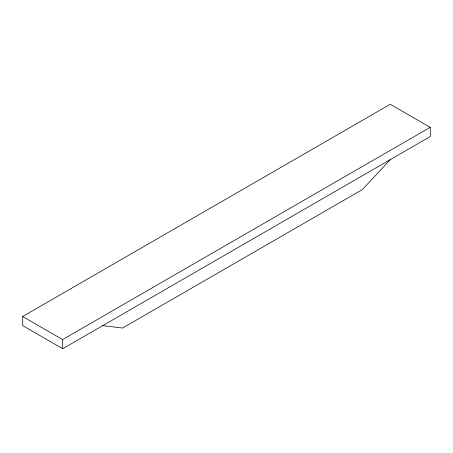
<?xml version="1.0" encoding="UTF-8"?>
<svg xmlns="http://www.w3.org/2000/svg" width="453" height="453" viewBox="0 0 453 453"><rect width="100%" height="100%" fill="white"/><g stroke="black" fill="none" stroke-linecap="round" stroke-linejoin="round"><path stroke-width="0.68" d="M390.395 159.558L362.287 189.631L122.542 328.046L102.701 325.656M22.65 316.511L390.254 104.275L430.214 127.344L430.35 136.489L62.746 348.725L22.786 325.656L22.65 316.511L62.605 339.58L62.746 348.725M62.605 339.58L430.214 127.344"/></g></svg>
